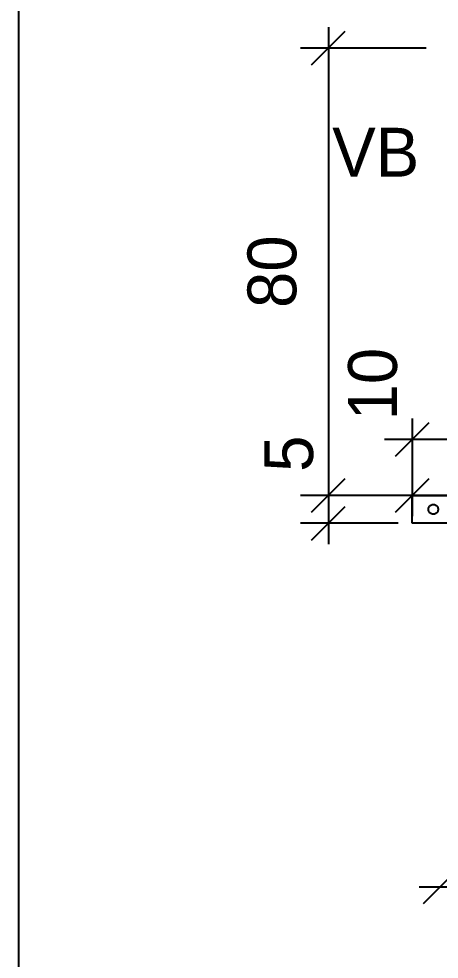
# Model space of a CAD drawing. Header units: millimetres. Extents: x 0 to 3648, y 0 to 594.
# Drawn here: x 238.5 to 268.6, y 230.5 to 297.7 of the extents above; entities that cross this region are included whole.
import ezdxf
from ezdxf.enums import TextEntityAlignment as Align

# ---------------------------------------------------------------- set-up
doc = ezdxf.new("R2010")
doc.units = ezdxf.units.MM
for name, color, linetype in [('COTAS', 4, 'CONTINUOUS'), ('DESENHOS', 7, 'CONTINUOUS'), ('FORMAS', 7, 'CONTINUOUS'), ('TEXTOS', 2, 'CONTINUOUS')]:
    doc.layers.add(name, color=color, linetype=linetype)

msp = doc.modelspace()

# ---------------------------------------------------------------- linework, layer by layer
at = {"layer": 'COTAS'}
for p, q in [((259.44139, 294.4557), (261.84138, 296.85569)), ((260.6414, 297.15567), (260.6414, 262.15567)), ((267.64138, 295.65571), (258.64139, 295.65571)), ((266.64141, 269.15569), (266.64141, 262.15567)), ((265.44139, 266.45568), (267.84139, 268.85571)), ((271.64141, 267.65569), (264.64139, 267.65569)), ((260.6414, 265.15569), (260.6414, 260.15569)), ((259.44139, 262.45572), (261.84138, 264.85568)), ((259.44139, 262.45572), (261.84138, 264.85568)), ((265.44139, 262.45572), (267.84139, 264.85568)), ((267.64138, 263.6557), (258.64139, 263.6557)), ((265.6414, 263.6557), (258.64139, 263.6557)), ((271.64141, 263.6557), (264.64139, 263.6557)), ((259.44139, 260.4557), (261.84138, 262.8557)), ((265.6414, 261.65569), (258.64139, 261.65569)), ((267.44141, 234.4557), (269.8414, 236.85569)), ((267.14139, 235.65571), (302.14139, 235.65571))]:
    msp.add_line(p, q, dxfattribs=at)
at = {"layer": 'DESENHOS'}
msp.add_line((238.48755, 152.65569), (238.48755, 454.23006), dxfattribs=at)
at = {"layer": 'FORMAS'}
for p, q in [((266.64141, 263.6557), (302.64138, 263.6557)), ((266.64141, 261.65569), (266.64141, 263.6557)), ((267.7914, 262.65569), (267.79438, 262.70136)), ((267.79438, 262.61003), (267.7914, 262.65569)), ((267.79438, 262.70136), (267.80333, 262.74631)), ((267.80333, 262.56511), (267.79438, 262.61003)), ((267.80333, 262.74631), (267.81804, 262.78963)), ((267.81804, 262.52176), (267.80333, 262.56511)), ((267.81804, 262.78963), (267.83829, 262.83069)), ((267.83829, 262.48069), (267.81804, 262.52176)), ((267.83829, 262.83069), (267.86371, 262.86875)), ((267.86371, 262.44263), (267.83829, 262.48069)), ((267.86371, 262.86875), (267.89391, 262.90318)), ((267.89391, 262.4082), (267.86371, 262.44263)), ((267.89391, 262.90318), (267.92834, 262.93336)), ((267.92834, 262.37803), (267.89391, 262.4082)), ((267.92834, 262.93336), (267.9664, 262.9588)), ((267.9664, 262.35258), (267.92834, 262.37803)), ((267.9664, 262.9588), (268.00747, 262.97905)), ((268.00747, 262.97905), (268.05082, 262.99377)), ((268.05082, 262.99377), (268.0957, 263.00272)), ((268.0957, 263.00272), (268.1414, 263.00569)), ((268.1414, 263.00569), (268.18707, 263.00272)), ((268.18707, 263.00272), (268.23198, 262.99377)), ((268.23198, 262.99377), (268.27533, 262.97905)), ((268.27533, 262.97905), (268.3164, 262.9588)), ((268.3164, 262.9588), (268.35446, 262.93336)), ((268.35446, 262.37803), (268.3164, 262.35258)), ((268.35446, 262.93336), (268.38889, 262.90318)), ((268.38889, 262.4082), (268.35446, 262.37803)), ((268.38889, 262.90318), (268.41906, 262.86875)), ((268.41906, 262.44263), (268.38889, 262.4082)), ((268.41906, 262.86875), (268.44451, 262.83069)), ((268.44451, 262.48069), (268.41906, 262.44263)), ((268.44451, 262.83069), (268.46476, 262.78963)), ((268.46476, 262.52176), (268.44451, 262.48069)), ((268.46476, 262.78963), (268.47947, 262.74631)), ((268.47947, 262.56511), (268.46476, 262.52176)), ((268.47947, 262.74631), (268.48839, 262.70136)), ((268.48839, 262.61003), (268.47947, 262.56511)), ((268.48839, 262.70136), (268.4914, 262.65569)), ((268.4914, 262.65569), (268.48839, 262.61003)), ((268.00747, 262.33233), (267.9664, 262.35258)), ((268.05082, 262.31762), (268.00747, 262.33233)), ((268.0957, 262.30867), (268.05082, 262.31762)), ((268.1414, 262.3057), (268.0957, 262.30867)), ((268.18707, 262.30867), (268.1414, 262.3057)), ((268.23198, 262.31762), (268.18707, 262.30867)), ((268.27533, 262.33233), (268.23198, 262.31762)), ((268.3164, 262.35258), (268.27533, 262.33233)), ((302.64138, 261.65569), (266.64141, 261.65569))]:
    msp.add_line(p, q, dxfattribs=at)

# ---------------------------------------------------------------- texts
at = {"layer": 'COTAS'}
for s, p in [('80', (258.34138, 279.65567)), ('10', (265.5414, 271.61099)), ('5', (259.54139, 266.63334))]:
    msp.add_text(s, height=3.49162, rotation=90, dxfattribs=at).set_placement(p, align=Align.CENTER)
at = {"layer": 'TEXTOS'}
msp.add_text('VB', height=3.49231, dxfattribs=at).set_placement((267.14139, 286.45568), align=Align.RIGHT)

doc.saveas('drawing.dxf')
